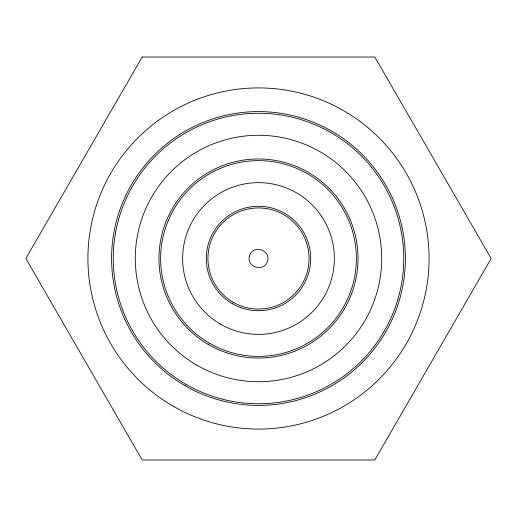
<?xml version="1.0" encoding="UTF-8"?>
<svg xmlns="http://www.w3.org/2000/svg" width="517" height="517" viewBox="0 0 517 517"><rect width="100%" height="100%" fill="white"/><g stroke="black" fill="none" stroke-linecap="round" stroke-linejoin="round"><path stroke-width="0.78" d="M249.504 256.089C245.969 267.528 264.833 272.582 267.496 260.911C271.031 249.472 252.167 244.418 249.504 256.089M142.175 57.019L25.85 258.5L142.175 459.981L374.825 459.981L491.15 258.5L374.825 57.019L142.175 57.019M173.208 406.226A170.578 170.578 0 0 0 429.078 258.5A170.578 170.578 0 0 0 173.208 110.774A170.578 170.578 0 0 0 173.208 406.226M185.047 385.721A146.899 146.899 0 0 0 405.399 258.5A146.899 146.899 0 0 0 185.047 131.279A146.899 146.899 0 0 0 185.047 385.721M185.881 384.28A145.238 145.238 0 0 0 403.738 258.5A145.238 145.238 0 0 0 185.881 132.72A145.238 145.238 0 0 0 185.881 384.28M196.893 365.209A123.22 123.22 0 0 0 381.72 258.5A123.22 123.22 0 0 0 196.893 151.791A123.22 123.22 0 0 0 196.893 365.209M208.732 344.703A99.535 99.535 0 0 0 358.035 258.5A99.535 99.535 0 0 0 208.732 172.297A99.535 99.535 0 0 0 208.732 344.703M209.559 343.262A97.875 97.875 0 0 0 356.375 258.5A97.875 97.875 0 0 0 209.559 173.738A97.875 97.875 0 0 0 209.559 343.262M220.572 324.198A75.857 75.857 0 0 0 334.357 258.5A75.857 75.857 0 0 0 220.572 192.802A75.857 75.857 0 0 0 220.572 324.198M232.392 303.725A52.217 52.217 0 0 0 310.717 258.5A52.217 52.217 0 0 0 232.392 213.275A52.217 52.217 0 0 0 232.392 303.725M233.219 302.283A50.556 50.556 0 0 0 309.056 258.5A50.556 50.556 0 0 0 233.219 214.717A50.556 50.556 0 0 0 233.219 302.283"/></g></svg>
